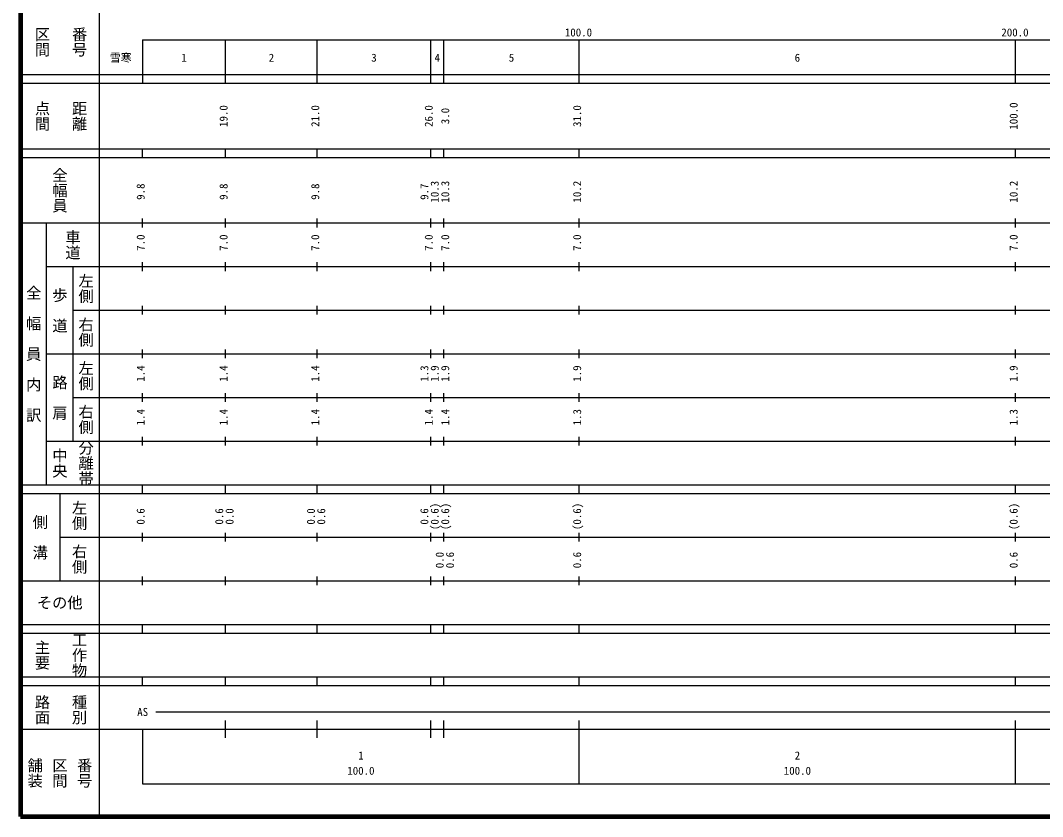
# Model space of a CAD drawing. Units: millimetres on the paper, enlarged 1000 times. Extents: x 40000 to 680000, y 20000 to 380000.
# Drawn here: x 40000 to 274169, y 20000 to 202409 of the extents above; entities that cross this region are included whole.
import ezdxf
from ezdxf.enums import TextEntityAlignment as Align

# ---------------------------------------------------------------- set-up
doc = ezdxf.new("R2010")
doc.units = ezdxf.units.MM
doc.header["$LTSCALE"] = 1000
doc.layers.add('M-TTL', color=2, linetype='Continuous', lineweight=140)
doc.layers.add('M-TTL-BAND', color=7, linetype='Continuous', lineweight=25)
doc.styles.add('@ＭＳ ゴシック', font='')
doc.styles.add('ＭＳ ゴシック', font='')
doc.styles.get('@ＭＳ ゴシック').set_extended_font_data('@MS Gothic')
doc.styles.get('ＭＳ ゴシック').set_extended_font_data('MS Gothic')

msp = doc.modelspace()

# ---------------------------------------------------------------- linework, layer by layer
at = {"layer": 'M-TTL'}
for p, q in [((40000, 380000), (40000, 20000)), ((40000, 20000), (680000, 20000))]:
    msp.add_line(p, q, dxfattribs=at)
at = {"layer": 'M-TTL-BAND'}
for p, q in [((58000, 370000), (58000, 20000)), ((68000, 198000), (579000, 198000)), ((68000, 198000), (68000, 188000)), ((87000, 188000), (87000, 198000)), ((108000, 188000), (108000, 198000)), ((134000, 188000), (134000, 198000)), ((137000, 188000), (137000, 198000)), ((168000, 188000), (168000, 198000)), ((268000, 188000), (268000, 198000)), ((40000, 190000), (579000, 190000)), ((40000, 188000), (579000, 188000)), ((40000, 173000), (579000, 173000)), ((40000, 171000), (579000, 171000)), ((68000, 171000), (68000, 173000)), ((87000, 171000), (87000, 173000)), ((108000, 171000), (108000, 173000)), ((134000, 171000), (134000, 173000)), ((137000, 171000), (137000, 173000)), ((168000, 171000), (168000, 173000)), ((268000, 171000), (268000, 173000)), ((68000, 155000), (68000, 157000)), ((87000, 155000), (87000, 157000)), ((108000, 155000), (108000, 157000)), ((134000, 155000), (134000, 157000)), ((137000, 155000), (137000, 157000)), ((168000, 155000), (168000, 157000)), ((268000, 155000), (268000, 157000)), ((40000, 156000), (579000, 156000)), ((46000, 96000), (46000, 156000)), ((46000, 146000), (579000, 146000)), ((52000, 146000), (52000, 106000)), ((68000, 145000), (68000, 147000)), ((87000, 145000), (87000, 147000)), ((108000, 145000), (108000, 147000)), ((134000, 145000), (134000, 147000)), ((137000, 145000), (137000, 147000)), ((168000, 145000), (168000, 147000)), ((268000, 145000), (268000, 147000)), ((52000, 136000), (579000, 136000)), ((68000, 135000), (68000, 137000)), ((87000, 135000), (87000, 137000)), ((108000, 135000), (108000, 137000)), ((134000, 135000), (134000, 137000)), ((137000, 135000), (137000, 137000)), ((168000, 135000), (168000, 137000)), ((268000, 135000), (268000, 137000)), ((68000, 125000), (68000, 127000)), ((87000, 125000), (87000, 127000)), ((108000, 125000), (108000, 127000)), ((134000, 125000), (134000, 127000)), ((137000, 125000), (137000, 127000)), ((168000, 125000), (168000, 127000)), ((268000, 125000), (268000, 127000)), ((46000, 126000), (579000, 126000)), ((52000, 116000), (579000, 116000)), ((68000, 115000), (68000, 117000)), ((87000, 115000), (87000, 117000)), ((108000, 115000), (108000, 117000)), ((134000, 115000), (134000, 117000)), ((137000, 115000), (137000, 117000)), ((168000, 115000), (168000, 117000)), ((268000, 115000), (268000, 117000)), ((46000, 106000), (579000, 106000)), ((68000, 105000), (68000, 107000)), ((87000, 105000), (87000, 107000)), ((108000, 105000), (108000, 107000)), ((134000, 105000), (134000, 107000)), ((137000, 105000), (137000, 107000)), ((168000, 105000), (168000, 107000)), ((268000, 105000), (268000, 107000)), ((40000, 96000), (579000, 96000)), ((40000, 94000), (579000, 94000)), ((49000, 94000), (49000, 74000)), ((68000, 94000), (68000, 96000)), ((87000, 94000), (87000, 96000)), ((108000, 94000), (108000, 96000)), ((134000, 94000), (134000, 96000)), ((137000, 94000), (137000, 96000)), ((168000, 94000), (168000, 96000)), ((268000, 94000), (268000, 96000)), ((68000, 83000), (68000, 85000)), ((87000, 83000), (87000, 85000)), ((108000, 83000), (108000, 85000)), ((134000, 83000), (134000, 85000)), ((137000, 83000), (137000, 85000)), ((168000, 83000), (168000, 85000)), ((268000, 83000), (268000, 85000)), ((49000, 84000), (579000, 84000)), ((68000, 73000), (68000, 75000)), ((87000, 73000), (87000, 75000)), ((108000, 73000), (108000, 75000)), ((134000, 73000), (134000, 75000)), ((137000, 73000), (137000, 75000)), ((168000, 73000), (168000, 75000)), ((268000, 73000), (268000, 75000)), ((40000, 74000), (579000, 74000)), ((40000, 64000), (579000, 64000)), ((68000, 62000), (68000, 64000)), ((87000, 62000), (87000, 64000)), ((108000, 62000), (108000, 64000)), ((134000, 62000), (134000, 64000)), ((137000, 62000), (137000, 64000)), ((168000, 62000), (168000, 64000)), ((268000, 62000), (268000, 64000)), ((40000, 62000), (579000, 62000)), ((40000, 52000), (579000, 52000)), ((68000, 50000), (68000, 52000)), ((87000, 50000), (87000, 52000)), ((108000, 50000), (108000, 52000)), ((134000, 50000), (134000, 52000)), ((137000, 50000), (137000, 52000)), ((168000, 50000), (168000, 52000)), ((268000, 50000), (268000, 52000)), ((40000, 50000), (579000, 50000)), ((71000, 44000), (565000, 44000)), ((40000, 40000), (579000, 40000)), ((68000, 40000), (68000, 27500)), ((87000, 38000), (87000, 42000)), ((108000, 38000), (108000, 42000)), ((134000, 38000), (134000, 42000)), ((137000, 38000), (137000, 42000)), ((168000, 27500), (168000, 42000)), ((268000, 27500), (268000, 42000)), ((68000, 27500), (579000, 27500))]:
    msp.add_line(p, q, dxfattribs=at)

# ---------------------------------------------------------------- texts
at = {"layer": 'M-TTL-BAND', "style": '@ＭＳ ゴシック'}
for s, p in [('区間', (45000, 197500)), ('番号', (53500, 197500)), ('点間', (45000, 180500)), ('距離', (53500, 180500)), ('全幅員', (49000, 163500)), ('車道', (52000, 151000)), ('左側', (55000, 141000)), ('全\u3000幅\u3000員\u3000内\u3000訳', (43000, 126000)), ('歩\u3000道', (49000, 136000)), ('右側', (55000, 131000)), ('左側', (55000, 121000)), ('路\u3000肩', (49000, 116000)), ('右側', (55000, 111000)), ('分離帯', (55000, 101000)), ('中央', (49000, 101000)), ('左側', (53500, 89000)), ('側\u3000溝', (44500, 84000)), ('右側', (53500, 79000)), ('工作物', (53500, 57000)), ('主要', (45000, 57000)), ('路面', (45000, 44500)), ('種別', (53500, 44500)), ('舗装', (43333, 30000)), ('区間', (49000, 30000)), ('番号', (54667, 30000))]:
    msp.add_text(s, height=2566, rotation=270, dxfattribs=at).set_placement(p, align=Align.MIDDLE_CENTER)
at = {"layer": 'M-TTL-BAND', "style": 'ＭＳ ゴシック'}
for s, p in [('100.0', (167844, 198195)), ('200.0', (267844, 198195)), ('雪寒', (62977, 192405)), ('1', (77500, 192405)), ('2', (97500, 192405)), ('3', (121000, 192405)), ('4', (135500, 192405)), ('5', (152500, 192405)), ('6', (218000, 192405)), ('AS', (68000, 42500)), ('1', (118000, 32523)), ('2', (218000, 32523)), ('100.0', (118000, 29033)), ('100.0', (218000, 29033))]:
    msp.add_text(s, height=1833, dxfattribs=at).set_placement(p, align=Align.BOTTOM_CENTER)
for s, p in [('19.0', (88000, 180500)), ('21.0', (109000, 180500)), ('26.0', (135000, 180500)), ('31.0', (169000, 180500)), ('100.0', (269000, 180500)), ('3.0', (138779, 180500)), ('9.8', (69000, 163174)), ('9.8', (88000, 163174)), ('9.8', (109000, 163174)), ('9.7', (134000, 163174)), ('10.3', (136370, 163174)), ('10.3', (138779, 163174)), ('10.2', (169000, 163174)), ('10.2', (269000, 163174)), ('7.0', (69000, 151500)), ('7.0', (88000, 151500)), ('7.0', (109000, 151500)), ('7.0', (135000, 151500)), ('7.0', (138779, 151500)), ('7.0', (169000, 151500)), ('7.0', (269000, 151500)), ('1.4', (69000, 121500)), ('1.4', (88000, 121500)), ('1.4', (109000, 121500)), ('1.3', (134000, 121500)), ('1.9', (136370, 121500)), ('1.9', (138779, 121500)), ('1.9', (169000, 121500)), ('1.9', (269000, 121500)), ('1.4', (69000, 111500)), ('1.4', (88000, 111500)), ('1.4', (109000, 111500)), ('1.4', (135000, 111500)), ('1.4', (138779, 111500)), ('1.3', (169000, 111500)), ('1.3', (269000, 111500)), ('(0.6)', (136370, 88764)), ('(0.6)', (138779, 88764)), ('(0.6)', (169000, 88764)), ('(0.6)', (269000, 88764)), ('0.6', (69000, 88764)), ('0.6', (87000, 88764)), ('0.0', (89370, 88764)), ('0.0', (108000, 88764)), ('0.6', (110370, 88764)), ('0.6', (134000, 88764)), ('0.0', (137510, 78764)), ('0.6', (139880, 78764)), ('0.6', (169000, 78764)), ('0.6', (269000, 78764))]:
    msp.add_text(s, height=1833, rotation=90, dxfattribs=at).set_placement(p, align=Align.BOTTOM_CENTER)
msp.add_text('その他', height=2566, dxfattribs=at).set_placement((49000, 69000), align=Align.MIDDLE_CENTER)

doc.saveas('drawing.dxf')
